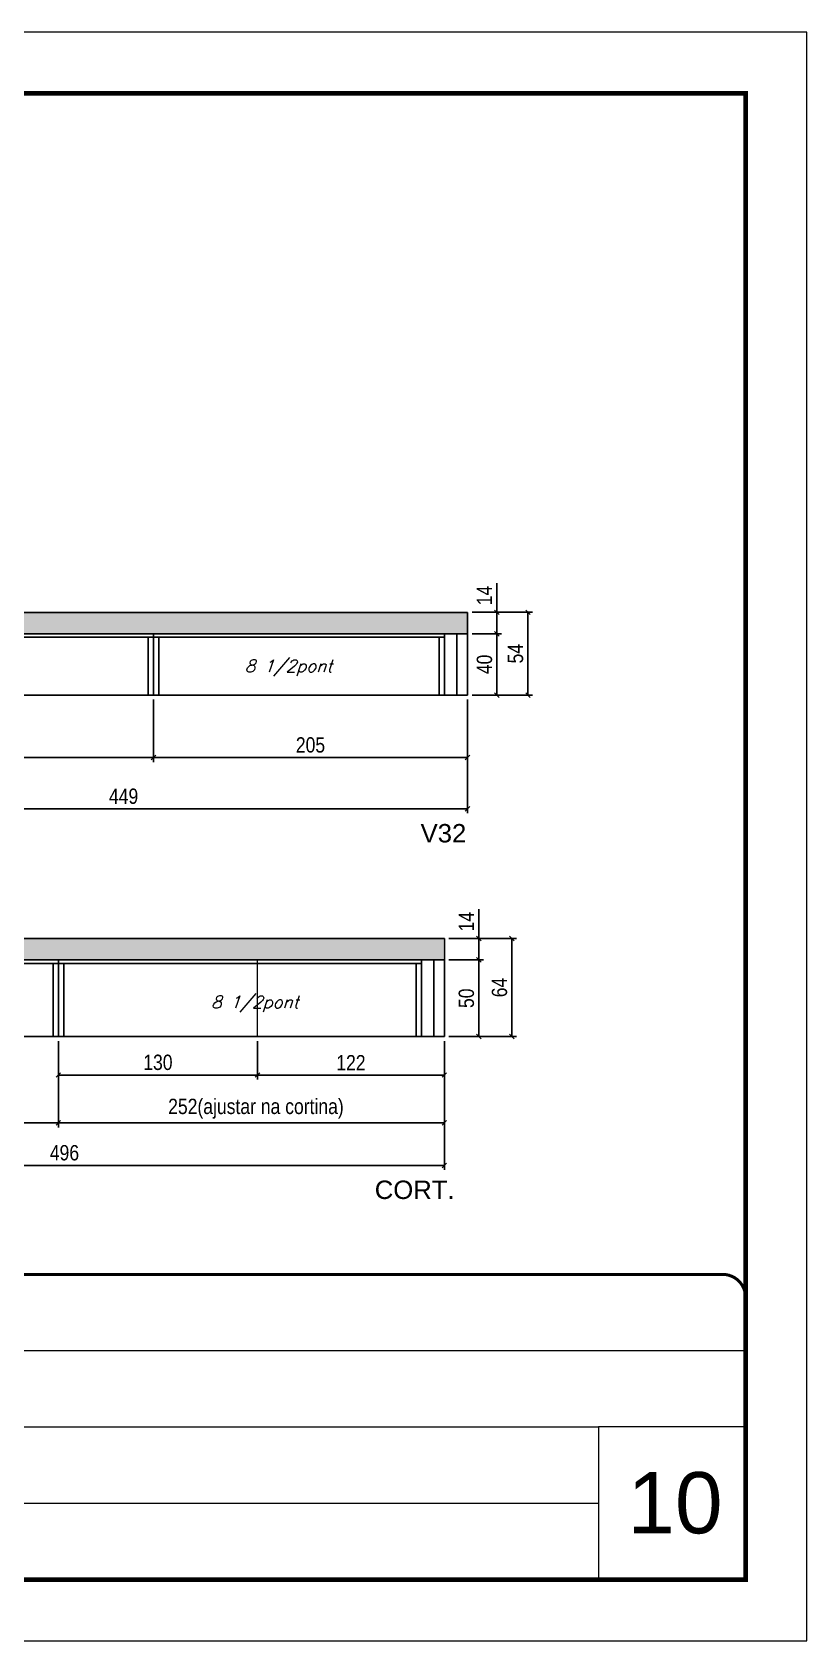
# Model space of a CAD drawing. Header units: millimetres. Extents: x 2921 to 9246, y 316 to 11751.
# Drawn here: x 5485 to 5991, y 7207 to 8257 of the extents above; entities that cross this region are included whole.
import ezdxf

# ---------------------------------------------------------------- set-up
doc = ezdxf.new("R2010")
doc.units = ezdxf.units.MM
doc.linetypes.add('CONTINUO', pattern=[0])
doc.linetypes.add('DASHED', pattern=[0.75, 0.5, -0.25])
for name, color, linetype in [('1', 3, 'Continuous'), ('5', 5, 'Continuous'), ('COTA', 241, 'Continuous'), ('Painéis', 200, 'Continuous'), ('SARR_2.2x7', 40, 'Continuous'), ('SARR_3.5x7', 81, 'Continuous'), ('texto', 7, 'Continuous')]:
    doc.layers.add(name, color=color, linetype=linetype)
for name, color, linetype, lineweight in [('CARIMBO', 255, 'Continuous', 9), ('Folhas', 255, 'Continuous', 9), ('SARRAFO DE PRESSAO', 251, 'DASHED', 9)]:
    doc.layers.add(name, color=color, linetype=linetype, lineweight=lineweight)
doc.styles.add('arial', font='arial.ttf')
doc.styles.add('COTA TECNICA', font='techl___.ttf', dxfattribs={"height": 10})
doc.styles.add('COTA TECNICA-50', font='techl___.ttf', dxfattribs={"height": 10})
doc.styles.add('Romans', font='romans.shx')
doc.styles.get("Standard").update_dxf_attribs({"font": 'arial.ttf'})
doc.dimstyles.new('COTA PAINEL-50', dxfattribs={"dimtxt": 10, "dimasz": 3, "dimexe": 3, "dimexo": 3, "dimgap": 3, "dimtad": 1, "dimdec": 1, "dimzin": 12, "dimdsep": 46, "dimtxsty": 'COTA TECNICA-50', "dimblk1": 'OBLIQUE', "dimblk2": 'OBLIQUE', "dimsah": 1, "dimcen": 0.9, "dimclrd": 4, "dimclre": 4, "dimclrt": 240, "dimadec": 1, "dimazin": 3, "dimtfac": 1, "dimtdec": 1, "dimtmove": 0, "dimatfit": 3, "dimfxl": 1, "dimtolj": 1, "dimtzin": 12, "dimarcsym": 0})
doc.dimstyles.new('PAINEL', dxfattribs={"dimtxt": 10, "dimasz": 3, "dimexe": 3, "dimexo": 3, "dimgap": 3, "dimtad": 1, "dimdec": 1, "dimzin": 12, "dimdsep": 46, "dimtxsty": 'COTA TECNICA', "dimblk1": 'OBLIQUE', "dimblk2": 'OBLIQUE', "dimsah": 1, "dimcen": 0.9, "dimclrd": 4, "dimclre": 4, "dimclrt": 240, "dimadec": 1, "dimazin": 3, "dimtfac": 1, "dimtdec": 1, "dimtmove": 0, "dimatfit": 3, "dimfxl": 1, "dimtolj": 1, "dimtzin": 12, "dimarcsym": 0})

# ---------------------------------------------------------------- blocks, each defined once
blk = doc.blocks.new('9999999999')
at = {"color": 30, "linetype": 'CONTINUO'}
for p, q in [((98564.6, 34379.6), (99584, 34379.6)), ((98564.6, 34329.8), (99488, 34329.8)), ((99584, 34329.8), (99488, 34329.8)), ((99488, 34329.8), (99488, 34230.2)), ((98564.6, 34280), (99488, 34280))]:
    blk.add_line(p, q, dxfattribs=at)
at = {"color": 30, "linetype": 'CONTINUO', "const_width": 2}
blk.add_lwpolyline([(99584, 34230.2), (99584, 34414.4, 0.414214), (99569, 34429.4), (98229, 34429.4, 0.414214), (98214, 34414.4), (98214, 34245.2, 0.414214), (98229, 34230.2), (99584, 34230.2)], format="xyb", dxfattribs=at)
at = {"layer": 'Folhas'}
blk.add_lwpolyline([(98139, 34190.2), (99624, 34190.2), (99624, 35240.2), (98139, 35240.2)], close=True, dxfattribs=at)
at = {"layer": 'Folhas', "color": 30, "const_width": 3}
blk.add_lwpolyline([(98214, 34230.2), (99584, 34230.2), (99584, 35200.2), (98214, 35200.2)], close=True, dxfattribs=at)
blk = doc.blocks.new('_Oblique')
at = {"layer": '1', "color": 0, "lineweight": -2}
blk.add_line((-0.5, -0.5), (0.5, 0.5), dxfattribs=at)
blk = doc.blocks.new('*D45')
at = {"layer": 'COTA', "color": 4, "linetype": 'ByBlock', "lineweight": -2, "transparency": 16777216}
for p, q in [((5564.6, 7821.7), (5564.6, 7781)), ((5769.6, 7821.7), (5769.6, 7781)), ((5769.6, 7784), (5564.6, 7784))]:
    blk.add_line(p, q, dxfattribs=at)
at = {"layer": 'Defpoints', "color": 0, "linetype": 'ByBlock', "transparency": 16777216}
for p in [(5564.6, 7824.7), (5769.6, 7824.7), (5564.6, 7784)]:
    blk.add_point(p, dxfattribs=at)
at = {"layer": 'COTA', "color": 4, "linetype": 'ByBlock', "lineweight": -2, "transparency": 16777216, "xscale": 3, "yscale": 3, "zscale": 3, "rotation": 180}
blk.add_blockref('_Oblique', (5564.6, 7784), dxfattribs=at)
at = {"layer": 'COTA', "color": 4, "linetype": 'ByBlock', "lineweight": -2, "transparency": 16777216, "xscale": 3, "yscale": 3, "zscale": 3}
blk.add_blockref('_Oblique', (5769.6, 7784), dxfattribs=at)
at = {"layer": 'COTA', "color": 240, "linetype": 'ByBlock', "transparency": 16777216, "insert": (5667.1, 7792.1), "char_height": 10, "attachment_point": 5, "style": 'COTA TECNICA'}
blk.add_mtext('\\A1;205', dxfattribs=at)
blk = doc.blocks.new('*D46')
at = {"layer": 'COTA', "color": 4, "linetype": 'ByBlock', "lineweight": -2, "transparency": 16777216}
for p, q in [((5320.6, 7821.7), (5320.6, 7781)), ((5564.6, 7821.7), (5564.6, 7781)), ((5564.6, 7784), (5320.6, 7784))]:
    blk.add_line(p, q, dxfattribs=at)
at = {"layer": 'Defpoints', "color": 0, "linetype": 'ByBlock', "transparency": 16777216}
for p in [(5320.6, 7824.7), (5564.6, 7824.7), (5320.6, 7784)]:
    blk.add_point(p, dxfattribs=at)
at = {"layer": 'COTA', "color": 4, "linetype": 'ByBlock', "lineweight": -2, "transparency": 16777216, "xscale": 3, "yscale": 3, "zscale": 3, "rotation": 180}
blk.add_blockref('_Oblique', (5320.6, 7784), dxfattribs=at)
at = {"layer": 'COTA', "color": 4, "linetype": 'ByBlock', "lineweight": -2, "transparency": 16777216, "xscale": 3, "yscale": 3, "zscale": 3}
blk.add_blockref('_Oblique', (5564.6, 7784), dxfattribs=at)
at = {"layer": 'COTA', "color": 240, "linetype": 'ByBlock', "transparency": 16777216, "insert": (5442.6, 7792.1), "char_height": 10, "width": 210.731, "attachment_point": 5, "style": 'COTA TECNICA'}
blk.add_mtext('\\A1;244', dxfattribs=at)
blk = doc.blocks.new('*D878')
at = {"layer": 'COTA', "color": 4, "linetype": 'ByBlock', "lineweight": -2, "transparency": 16777216}
for p, q in [((5320.6, 7821.7), (5320.6, 7747.5)), ((5769.6, 7821.7), (5769.6, 7747.5)), ((5769.6, 7750.5), (5320.6, 7750.5))]:
    blk.add_line(p, q, dxfattribs=at)
at = {"layer": 'Defpoints', "color": 0, "linetype": 'ByBlock', "transparency": 16777216}
for p in [(5320.6, 7824.7), (5769.6, 7824.7), (5320.6, 7750.5)]:
    blk.add_point(p, dxfattribs=at)
at = {"layer": 'COTA', "color": 4, "linetype": 'ByBlock', "lineweight": -2, "transparency": 16777216, "xscale": 3, "yscale": 3, "zscale": 3, "rotation": 180}
blk.add_blockref('_Oblique', (5320.6, 7750.5), dxfattribs=at)
at = {"layer": 'COTA', "color": 4, "linetype": 'ByBlock', "lineweight": -2, "transparency": 16777216, "xscale": 3, "yscale": 3, "zscale": 3}
blk.add_blockref('_Oblique', (5769.6, 7750.5), dxfattribs=at)
at = {"layer": 'COTA', "color": 240, "linetype": 'ByBlock', "transparency": 16777216, "insert": (5545.1, 7758.6), "char_height": 10, "attachment_point": 5, "style": 'COTA TECNICA'}
blk.add_mtext('\\A1;449', dxfattribs=at)
blk = doc.blocks.new('*D48')
at = {"layer": 'COTA', "color": 4, "lineweight": -2, "transparency": 16777216}
for p, q in [((5772.6, 7864.7), (5791.8, 7864.7)), ((5788.8, 7864.7), (5788.8, 7824.7)), ((5772.6, 7824.7), (5791.8, 7824.7))]:
    blk.add_line(p, q, dxfattribs=at)
at = {"layer": 'Defpoints', "color": 0, "transparency": 16777216}
for p in [(5769.6, 7864.7), (5769.6, 7824.7), (5788.8, 7824.7)]:
    blk.add_point(p, dxfattribs=at)
at = {"layer": 'COTA', "color": 4, "lineweight": -2, "transparency": 16777216, "xscale": 3, "yscale": 3, "zscale": 3}
for p, rotation in [((5788.8, 7864.7), 90), ((5788.8, 7824.7), 270)]:
    blk.add_blockref('_Oblique', p, dxfattribs=dict(at, rotation=rotation))
at = {"layer": 'COTA', "color": 240, "transparency": 16777216, "insert": (5780.7, 7844.7), "char_height": 10, "attachment_point": 5, "rotation": 90, "style": 'COTA TECNICA-50'}
blk.add_mtext('\\A1;40', dxfattribs=at)
blk = doc.blocks.new('*D49')
at = {"layer": 'COTA', "color": 4, "lineweight": -2, "transparency": 16777216}
for p, q in [((5788.8, 7878.7), (5788.8, 7897.8)), ((5772.6, 7878.7), (5791.8, 7878.7)), ((5788.8, 7864.7), (5788.8, 7878.7)), ((5772.6, 7864.7), (5791.8, 7864.7))]:
    blk.add_line(p, q, dxfattribs=at)
at = {"layer": 'Defpoints', "color": 0, "transparency": 16777216}
for p in [(5769.6, 7878.7), (5788.8, 7878.7), (5769.6, 7864.7)]:
    blk.add_point(p, dxfattribs=at)
at = {"layer": 'COTA', "color": 4, "lineweight": -2, "transparency": 16777216, "xscale": 3, "yscale": 3, "zscale": 3}
for p, rotation in [((5788.8, 7878.7), 90), ((5788.8, 7864.7), 270)]:
    blk.add_blockref('_Oblique', p, dxfattribs=dict(at, rotation=rotation))
at = {"layer": 'COTA', "color": 240, "transparency": 16777216, "insert": (5780.7, 7889.7), "char_height": 10, "attachment_point": 5, "rotation": 90, "style": 'COTA TECNICA-50'}
blk.add_mtext('\\A1;14', dxfattribs=at)
blk = doc.blocks.new('*D50')
at = {"layer": 'COTA', "color": 4, "lineweight": -2, "transparency": 16777216}
for p, q in [((5772.6, 7878.7), (5812.1, 7878.7)), ((5809.1, 7878.7), (5809.1, 7824.7)), ((5772.6, 7824.7), (5812.1, 7824.7))]:
    blk.add_line(p, q, dxfattribs=at)
at = {"layer": 'Defpoints', "color": 0, "transparency": 16777216}
for p in [(5769.6, 7878.7), (5769.6, 7824.7), (5809.1, 7824.7)]:
    blk.add_point(p, dxfattribs=at)
at = {"layer": 'COTA', "color": 4, "lineweight": -2, "transparency": 16777216, "xscale": 3, "yscale": 3, "zscale": 3}
for p, rotation in [((5809.1, 7878.7), 90), ((5809.1, 7824.7), 270)]:
    blk.add_blockref('_Oblique', p, dxfattribs=dict(at, rotation=rotation))
at = {"layer": 'COTA', "color": 240, "transparency": 16777216, "insert": (5801, 7851.7), "char_height": 10, "attachment_point": 5, "rotation": 90, "style": 'COTA TECNICA-50'}
blk.add_mtext('\\A1;54', dxfattribs=at)
blk = doc.blocks.new('*D51')
at = {"layer": 'COTA', "color": 4, "linetype": 'ByBlock', "lineweight": -2, "transparency": 16777216}
for p, q in [((5258.5, 7598.8), (5258.5, 7542.5)), ((5502.5, 7598.8), (5502.5, 7542.5)), ((5258.5, 7545.5), (5502.5, 7545.5))]:
    blk.add_line(p, q, dxfattribs=at)
at = {"layer": 'Defpoints', "color": 0, "linetype": 'ByBlock', "transparency": 16777216}
for p in [(5258.5, 7601.8), (5502.5, 7601.8), (5502.5, 7545.5)]:
    blk.add_point(p, dxfattribs=at)
at = {"layer": 'COTA', "color": 4, "linetype": 'ByBlock', "lineweight": -2, "transparency": 16777216, "xscale": 3, "yscale": 3, "zscale": 3, "rotation": 180}
blk.add_blockref('_Oblique', (5258.5, 7545.5), dxfattribs=at)
at = {"layer": 'COTA', "color": 4, "linetype": 'ByBlock', "lineweight": -2, "transparency": 16777216, "xscale": 3, "yscale": 3, "zscale": 3}
blk.add_blockref('_Oblique', (5502.5, 7545.5), dxfattribs=at)
at = {"layer": 'COTA', "color": 240, "linetype": 'ByBlock', "transparency": 16777216, "insert": (5380.5, 7553.5), "char_height": 10, "attachment_point": 5, "style": 'COTA TECNICA'}
blk.add_mtext('\\A1;244', dxfattribs=at)
blk = doc.blocks.new('*D879')
at = {"layer": 'COTA', "color": 4, "linetype": 'ByBlock', "lineweight": -2, "transparency": 16777216}
for p, q in [((5258.5, 7598.8), (5258.5, 7514.7)), ((5754.5, 7598.8), (5754.5, 7514.7)), ((5258.5, 7517.7), (5754.5, 7517.7))]:
    blk.add_line(p, q, dxfattribs=at)
at = {"layer": 'Defpoints', "color": 0, "linetype": 'ByBlock', "transparency": 16777216}
for p in [(5258.5, 7601.8), (5754.5, 7601.8), (5754.5, 7517.7)]:
    blk.add_point(p, dxfattribs=at)
at = {"layer": 'COTA', "color": 4, "linetype": 'ByBlock', "lineweight": -2, "transparency": 16777216, "xscale": 3, "yscale": 3, "zscale": 3, "rotation": 180}
blk.add_blockref('_Oblique', (5258.5, 7517.7), dxfattribs=at)
at = {"layer": 'COTA', "color": 4, "linetype": 'ByBlock', "lineweight": -2, "transparency": 16777216, "xscale": 3, "yscale": 3, "zscale": 3}
blk.add_blockref('_Oblique', (5754.5, 7517.7), dxfattribs=at)
at = {"layer": 'COTA', "color": 240, "linetype": 'ByBlock', "transparency": 16777216, "insert": (5506.5, 7525.9), "char_height": 10, "attachment_point": 5, "style": 'COTA TECNICA'}
blk.add_mtext('\\A1;496', dxfattribs=at)
blk = doc.blocks.new('*D880')
at = {"layer": 'COTA', "color": 4, "lineweight": -2, "transparency": 16777216}
for p, q in [((5502.5, 7598.8), (5502.5, 7542.5)), ((5754.5, 7598.8), (5754.5, 7542.5)), ((5502.5, 7545.5), (5754.5, 7545.5))]:
    blk.add_line(p, q, dxfattribs=at)
at = {"layer": 'Defpoints', "color": 0, "transparency": 16777216}
for p in [(5502.5, 7601.8), (5754.5, 7601.8), (5754.5, 7545.5)]:
    blk.add_point(p, dxfattribs=at)
at = {"layer": 'COTA', "color": 4, "lineweight": -2, "transparency": 16777216, "xscale": 3, "yscale": 3, "zscale": 3, "rotation": 180}
blk.add_blockref('_Oblique', (5502.5, 7545.5), dxfattribs=at)
at = {"layer": 'COTA', "color": 4, "lineweight": -2, "transparency": 16777216, "xscale": 3, "yscale": 3, "zscale": 3}
blk.add_blockref('_Oblique', (5754.5, 7545.5), dxfattribs=at)
at = {"layer": 'COTA', "color": 240, "transparency": 16777216, "insert": (5631.5, 7554.7), "char_height": 10, "attachment_point": 5, "style": 'COTA TECNICA'}
blk.add_mtext('\\A1;252(ajustar na cortina) ', dxfattribs=at)
blk = doc.blocks.new('*D53')
at = {"layer": 'COTA', "color": 4, "lineweight": -2, "transparency": 16777216}
for p, q in [((5757.5, 7651.8), (5780, 7651.8)), ((5777, 7651.8), (5777, 7601.8)), ((5757.5, 7601.8), (5780, 7601.8))]:
    blk.add_line(p, q, dxfattribs=at)
at = {"layer": 'Defpoints', "color": 0, "transparency": 16777216}
for p in [(5754.5, 7651.8), (5754.5, 7601.8), (5777, 7601.8)]:
    blk.add_point(p, dxfattribs=at)
at = {"layer": 'COTA', "color": 4, "lineweight": -2, "transparency": 16777216, "xscale": 3, "yscale": 3, "zscale": 3}
for p, rotation in [((5777, 7651.8), 90), ((5777, 7601.8), 270)]:
    blk.add_blockref('_Oblique', p, dxfattribs=dict(at, rotation=rotation))
at = {"layer": 'COTA', "color": 240, "transparency": 16777216, "insert": (5768.9, 7626.8), "char_height": 10, "attachment_point": 5, "rotation": 90, "style": 'COTA TECNICA-50'}
blk.add_mtext('\\A1;50', dxfattribs=at)
blk = doc.blocks.new('*D54')
at = {"layer": 'COTA', "color": 4, "lineweight": -2, "transparency": 16777216}
for p, q in [((5777, 7665.8), (5777, 7684.9)), ((5757.5, 7665.8), (5780, 7665.8)), ((5777, 7651.8), (5777, 7665.8)), ((5757.5, 7651.8), (5780, 7651.8))]:
    blk.add_line(p, q, dxfattribs=at)
at = {"layer": 'Defpoints', "color": 0, "transparency": 16777216}
for p in [(5754.5, 7665.8), (5777, 7665.8), (5754.5, 7651.8)]:
    blk.add_point(p, dxfattribs=at)
at = {"layer": 'COTA', "color": 4, "lineweight": -2, "transparency": 16777216, "xscale": 3, "yscale": 3, "zscale": 3}
for p, rotation in [((5777, 7665.8), 90), ((5777, 7651.8), 270)]:
    blk.add_blockref('_Oblique', p, dxfattribs=dict(at, rotation=rotation))
at = {"layer": 'COTA', "color": 240, "transparency": 16777216, "insert": (5768.9, 7676.8), "char_height": 10, "attachment_point": 5, "rotation": 90, "style": 'COTA TECNICA-50'}
blk.add_mtext('\\A1;14', dxfattribs=at)
blk = doc.blocks.new('*D55')
at = {"layer": 'COTA', "color": 4, "lineweight": -2, "transparency": 16777216}
for p, q in [((5757.5, 7665.8), (5801.6, 7665.8)), ((5798.6, 7665.8), (5798.6, 7601.8)), ((5757.5, 7601.8), (5801.6, 7601.8))]:
    blk.add_line(p, q, dxfattribs=at)
at = {"layer": 'Defpoints', "color": 0, "transparency": 16777216}
for p in [(5754.5, 7665.8), (5754.5, 7601.8), (5798.6, 7601.8)]:
    blk.add_point(p, dxfattribs=at)
at = {"layer": 'COTA', "color": 4, "lineweight": -2, "transparency": 16777216, "xscale": 3, "yscale": 3, "zscale": 3}
for p, rotation in [((5798.6, 7665.8), 90), ((5798.6, 7601.8), 270)]:
    blk.add_blockref('_Oblique', p, dxfattribs=dict(at, rotation=rotation))
at = {"layer": 'COTA', "color": 240, "transparency": 16777216, "insert": (5790.5, 7633.8), "char_height": 10, "attachment_point": 5, "rotation": 90, "style": 'COTA TECNICA-50'}
blk.add_mtext('\\A1;64', dxfattribs=at)
blk = doc.blocks.new('*D881')
at = {"layer": 'Defpoints', "color": 0, "transparency": 16777216}
for p in [(5632.5, 7601.8), (5754.5, 7601.8), (5632.5, 7576.7)]:
    blk.add_point(p, dxfattribs=at)
at = {"layer": 'Painéis', "color": 4, "lineweight": -2, "transparency": 16777216}
for p, q in [((5632.5, 7598.8), (5632.5, 7573.7)), ((5754.5, 7598.8), (5754.5, 7573.7)), ((5754.5, 7576.7), (5632.5, 7576.7))]:
    blk.add_line(p, q, dxfattribs=at)
at = {"layer": 'Painéis', "color": 4, "lineweight": -2, "transparency": 16777216, "xscale": 3, "yscale": 3, "zscale": 3, "rotation": 180}
blk.add_blockref('_Oblique', (5632.5, 7576.7), dxfattribs=at)
at = {"layer": 'Painéis', "color": 4, "lineweight": -2, "transparency": 16777216, "xscale": 3, "yscale": 3, "zscale": 3}
blk.add_blockref('_Oblique', (5754.5, 7576.7), dxfattribs=at)
at = {"layer": 'Painéis', "color": 240, "lineweight": 5, "transparency": 16777216, "insert": (5693.5, 7584.7), "char_height": 10, "attachment_point": 5, "style": 'COTA TECNICA'}
blk.add_mtext('\\A1;122', dxfattribs=at)
blk = doc.blocks.new('*D882')
at = {"layer": 'Defpoints', "color": 0, "transparency": 16777216}
for p in [(5502.5, 7601.8), (5632.5, 7601.8), (5502.5, 7576.7)]:
    blk.add_point(p, dxfattribs=at)
at = {"layer": 'Painéis', "color": 4, "lineweight": -2, "transparency": 16777216}
for p, q in [((5502.5, 7598.8), (5502.5, 7573.7)), ((5632.5, 7598.8), (5632.5, 7573.7)), ((5632.5, 7576.7), (5502.5, 7576.7))]:
    blk.add_line(p, q, dxfattribs=at)
at = {"layer": 'Painéis', "color": 4, "lineweight": -2, "transparency": 16777216, "xscale": 3, "yscale": 3, "zscale": 3, "rotation": 180}
blk.add_blockref('_Oblique', (5502.5, 7576.7), dxfattribs=at)
at = {"layer": 'Painéis', "color": 4, "lineweight": -2, "transparency": 16777216, "xscale": 3, "yscale": 3, "zscale": 3}
blk.add_blockref('_Oblique', (5632.5, 7576.7), dxfattribs=at)
at = {"layer": 'Painéis', "color": 240, "lineweight": 5, "transparency": 16777216, "insert": (5567.5, 7584.9), "char_height": 10, "attachment_point": 5, "style": 'COTA TECNICA'}
blk.add_mtext('\\A1;130', dxfattribs=at)

msp = doc.modelspace()

# ---------------------------------------------------------------- hatches: boundary and pattern name
at = {"layer": 'COTA', "linetype": 'ByBlock'}
h = msp.add_hatch(dxfattribs=at)
h.set_pattern_fill('AR-CONC', color=256, scale=0.03)
h.set_pattern_definition([(50, (-126112.57, -26019.2683), (5.46554007, -0.47817257), [0.5715, -6.2865]), (355, (-126112.57, -26019.268), (-1.05730264, 5.73170536), [0.4572, -5.02921753]), (100.4514447, (-126112.1144, -26019.308), (4.40823741, 5.25353256), [0.48570026, -5.34270734]), (46.1842, (-126112.57, -26017.744), (8.13237123, -1.26126984), [0.85725, -9.42975]), (96.6355576, (-126111.892, -26017.849), (7.122124, 7.42278374), [0.7285507, -8.01406824]), (351.184151, (-126112.57, -26017.744), (7.122124, 7.42278374), [0.685799, -7.54379196]), (21, (-126111.808, -26018.1253), (4.54843174, -3.06795595), [0.5715, -6.2865]), (326, (-126111.808, -26018.125), (1.85406085, 5.52563898), [0.4572, -5.0292]), (71.451445, (-126111.429, -26018.381), (6.40249258, 2.45768307), [0.48570026, -5.34269813]), (37.5, (-126112.5699, -26019.2683), (0.092658098, 2.536651166), [0, -4.96824, 0, -5.1054, 0, -5.04825]), (7.5, (-126112.57, -26019.2683), (2.004589875, 3.005417245), [0, -2.91084, 0, -4.85394, 0, -1.92405]), (327.5, (-126114.2691, -26019.2683), (4.067717855, -0.17186232), [0, -1.905, 0, -5.9436, 0, -7.8867]), (317.5, (-126115.031, -26019.2683), (4.44387544, 0.76279473), [0, -2.4765, 0, -3.94716, 0, -5.6007])])
h.paths.add_polyline_path([(5769.57, 7864.69), (5769.57, 7878.69), (5320.57, 7878.69), (5320.57, 7864.69)])
h = msp.add_hatch(dxfattribs=at)
h.set_pattern_fill('AR-CONC', color=256, scale=0.03)
h.set_pattern_definition([(50, (-126507.8246, -26232.1812), (5.46554007, -0.47817257), [0.5715, -6.2865]), (355, (-126507.8246, -26232.181), (-1.05730264, 5.73170536), [0.4572, -5.02921753]), (100.4514447, (-126507.369, -26232.221), (4.40823741, 5.25353256), [0.48570026, -5.34270734]), (46.1842, (-126507.8246, -26230.657), (8.13237123, -1.26126984), [0.85725, -9.42975]), (96.6355576, (-126507.147, -26230.762), (7.122124, 7.42278374), [0.7285507, -8.01406824]), (351.184151, (-126507.8246, -26230.657), (7.122124, 7.42278374), [0.685799, -7.54379196]), (21, (-126507.0626, -26231.0382), (4.54843174, -3.06795595), [0.5715, -6.2865]), (326, (-126507.0626, -26231.038), (1.85406085, 5.52563898), [0.4572, -5.0292]), (71.451445, (-126506.6835, -26231.294), (6.40249258, 2.45768307), [0.48570026, -5.34269813]), (37.5, (-126507.8246, -26232.1812), (0.092658098, 2.536651166), [0, -4.96824, 0, -5.1054, 0, -5.04825]), (7.5, (-126507.8246, -26232.1812), (2.004589875, 3.005417245), [0, -2.91084, 0, -4.85394, 0, -1.92405]), (327.5, (-126509.5238, -26232.1812), (4.067717855, -0.17186232), [0, -1.905, 0, -5.9436, 0, -7.8867]), (317.5, (-126510.286, -26232.1812), (4.44387544, 0.76279473), [0, -2.4765, 0, -3.94716, 0, -5.6007])])
h.paths.add_polyline_path([(5753.54, 7651.77), (5753.54, 7665.77), (5258.54, 7665.77), (5258.54, 7651.77)])

# ---------------------------------------------------------------- linework, layer by layer
for p, q in [((5769.57, 7878.69), (5320.57, 7878.69)), ((5769.57, 7864.69), (5769.57, 7878.69)), ((5258.54, 7665.77), (5754.54, 7665.77)), ((5754.54, 7651.77), (5754.54, 7665.77))]:
    msp.add_line(p, q, dxfattribs=at)
at = {"layer": 'Painéis', "linetype": 'ByBlock'}
for p, q in [((5769.57, 7864.69), (5320.57, 7864.69)), ((5564.57, 7824.69), (5564.57, 7864.69)), ((5769.57, 7824.69), (5769.57, 7864.69)), ((5769.57, 7824.69), (5320.57, 7824.69)), ((5258.54, 7651.77), (5754.54, 7651.77)), ((5502.54, 7601.77), (5502.54, 7651.77)), ((5502.54, 7601.77), (5502.54, 7651.77)), ((5754.54, 7651.77), (5754.54, 7601.77)), ((5258.54, 7601.77), (5754.54, 7601.77))]:
    msp.add_line(p, q, dxfattribs=at)
at = {"layer": 'Painéis', "lineweight": 5}
msp.add_line((5632.54, 7601.77), (5632.54, 7651.77), dxfattribs=at)
at = {"layer": 'SARR_2.2x7', "linetype": 'Continuous'}
for p, q in [((5762.57, 7824.69), (5762.57, 7864.69)), ((5564.57, 7862.49), (5337.57, 7862.49)), ((5754.57, 7862.49), (5564.57, 7862.49)), ((5273.54, 7649.57), (5502.54, 7649.57)), ((5502.54, 7649.57), (5739.54, 7649.57)), ((5747.54, 7601.77), (5747.54, 7651.77))]:
    msp.add_line(p, q, dxfattribs=at)
at = {"layer": 'SARR_3.5x7'}
for p, q in [((5754.57, 7864.69), (5754.57, 7824.69)), ((5561.07, 7862.49), (5561.07, 7824.69)), ((5564.57, 7862.49), (5564.57, 7824.69)), ((5568.07, 7862.49), (5568.07, 7824.69)), ((5751.07, 7862.49), (5751.07, 7824.69)), ((5564.57, 7824.69), (5561.07, 7824.69)), ((5568.07, 7824.69), (5564.57, 7824.69)), ((5499.04, 7649.57), (5499.04, 7601.77)), ((5502.54, 7649.57), (5502.54, 7601.77)), ((5502.54, 7649.57), (5502.54, 7601.77)), ((5506.04, 7649.57), (5506.04, 7601.77)), ((5736.04, 7649.57), (5736.04, 7601.77)), ((5739.54, 7651.77), (5739.54, 7601.77)), ((5499.04, 7601.77), (5502.54, 7601.77)), ((5502.54, 7601.77), (5506.04, 7601.77))]:
    msp.add_line(p, q, dxfattribs=at)

# ---------------------------------------------------------------- block references
at = {"layer": 'SARRAFO DE PRESSAO', "color": 6, "linetype": 'ByBlock'}
msp.add_blockref('9999999999', (-93632.85, -26982.83), dxfattribs=at)

# ---------------------------------------------------------------- texts
at = {"layer": '5', "linetype": 'Continuous'}
for s, p in [('V32', (5738.99, 7728.51)), ('CORT.', (5709.05, 7495.77))]:
    msp.add_text(s, height=12, rotation=0.00004, dxfattribs=at).set_placement(p)
at = {"layer": 'CARIMBO', "style": 'arial'}
msp.add_text('10', height=40, dxfattribs=at).set_placement((5873.99, 7277.52))
at = {"layer": 'texto', "color": 2, "char_height": 8, "attachment_point": 5, "style": 'Romans'}
for insert in [(5652.73, 7842.37), (5630.75, 7622.99)]:
    msp.add_mtext('{\\Q19;\\C256;8 1/2pont}', dxfattribs=dict(at, insert=insert))

# ---------------------------------------------------------------- dimensions: what is measured, and where the dimension line sits
at = {"layer": 'COTA'}
for base, p1, p2, picture, middle in [((5788.81, 7878.69), (5769.57, 7864.69), (5769.57, 7878.69), '*D49', (5780.73, 7889.74)), ((5809.08, 7824.69), (5769.57, 7878.69), (5769.57, 7824.69), '*D50', (5800.97, 7851.69)), ((5788.81, 7824.69), (5769.57, 7864.69), (5769.57, 7824.69), '*D48', (5780.71, 7844.69)), ((5776.97, 7665.77), (5754.54, 7651.77), (5754.54, 7665.77), '*D54', (5768.89, 7676.83)), ((5798.58, 7601.77), (5754.54, 7665.77), (5754.54, 7601.77), '*D55', (5790.48, 7633.77)), ((5776.97, 7601.77), (5754.54, 7651.77), (5754.54, 7601.77), '*D53', (5768.86, 7626.77))]:
    dim = msp.add_linear_dim(base=base, p1=p1, p2=p2, angle=90, dimstyle='COTA PAINEL-50', dxfattribs=at)
    dim.commit()
    dim.dimension.update_dxf_attribs({"geometry": picture, "text_midpoint": middle})
at = {"layer": 'COTA', "linetype": 'ByBlock'}
dim = msp.add_linear_dim(base=(5320.57, 7784.01), p1=(5564.57, 7824.69), p2=(5320.57, 7824.69), angle=180, dimstyle='PAINEL', override={"dimtmove": 1}, dxfattribs=at)
dim.commit()
dim.dimension.update_dxf_attribs({"geometry": '*D46', "text_midpoint": (5442.57, 7792.09)})
for base, p2, picture, middle in [((5320.57, 7750.47), (5320.57, 7824.69), '*D878', (5545.07, 7758.58)), ((5564.57, 7784.01), (5564.57, 7824.69), '*D45', (5667.07, 7792.12))]:
    dim = msp.add_linear_dim(base=base, p1=(5769.57, 7824.69), p2=p2, angle=180, dimstyle='PAINEL', dxfattribs=at)
    dim.commit()
    dim.dimension.update_dxf_attribs({"geometry": picture, "text_midpoint": middle})
for base, p2, picture, middle in [((5502.54, 7545.47), (5502.54, 7601.77), '*D51', (5380.54, 7553.54)), ((5754.54, 7517.74), (5754.54, 7601.77), '*D879', (5506.54, 7525.87))]:
    dim = msp.add_linear_dim(base=base, p1=(5258.54, 7601.77), p2=p2, dimstyle='PAINEL', dxfattribs=at)
    dim.commit()
    dim.dimension.update_dxf_attribs({"geometry": picture, "text_midpoint": middle})
at = {"layer": 'COTA'}
dim = msp.add_linear_dim(base=(5754.54, 7545.47), p1=(5502.54, 7601.77), p2=(5754.54, 7601.77), text='<>(ajustar na cortina) ', dimstyle='PAINEL', dxfattribs=at)
dim.commit()
dim.dimension.update_dxf_attribs({"geometry": '*D880', "text_midpoint": (5631.54, 7545.47), "dimtype": 160})
at = {"layer": 'Painéis', "lineweight": 5}
for base, p1, p2, picture, middle in [((5502.54, 7576.69), (5632.54, 7601.77), (5502.54, 7601.77), '*D882', (5567.54, 7584.91)), ((5632.54, 7576.69), (5754.54, 7601.77), (5632.54, 7601.77), '*D881', (5693.54, 7584.75))]:
    dim = msp.add_linear_dim(base=base, p1=p1, p2=p2, angle=180, dimstyle='PAINEL', dxfattribs=at)
    dim.commit()
    dim.dimension.update_dxf_attribs({"geometry": picture, "text_midpoint": middle})

doc.saveas('drawing.dxf')
